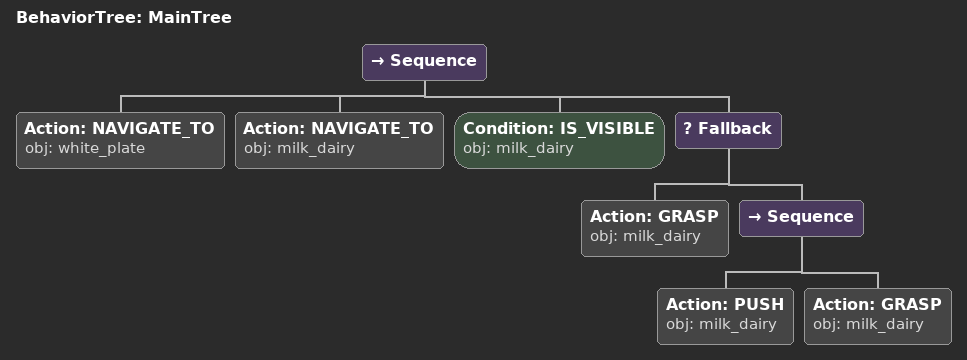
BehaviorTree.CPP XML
<root main_tree_to_execute="MainTree">
  <BehaviorTree ID="MainTree">
    <Sequence>
      <!-- Navigate to white_plate -->
      <Action ID="NAVIGATE_TO" obj="white_plate" />
      <!-- Navigate to milk_dairy -->
      <Action ID="NAVIGATE_TO" obj="milk_dairy" />
      <!-- Check milk_dairy is visible before GRASP -->
      <Condition ID="IS_VISIBLE" obj="milk_dairy" />
      <!-- Fallback: if GRASP milk_dairy fails, try alternative to reposition -->
      <Fallback>
        <!-- Grasp milk_dairy -->
        <Action ID="GRASP" obj="milk_dairy" />
        <Sequence>
          <!-- Push milk_dairy forward toward front edge of table -->
          <Action ID="PUSH" obj="milk_dairy" />
          <!-- Grasp milk_dairy -->
          <Action ID="GRASP" obj="milk_dairy" />
        </Sequence>
      </Fallback>
    </Sequence>
  </BehaviorTree>
</root>
